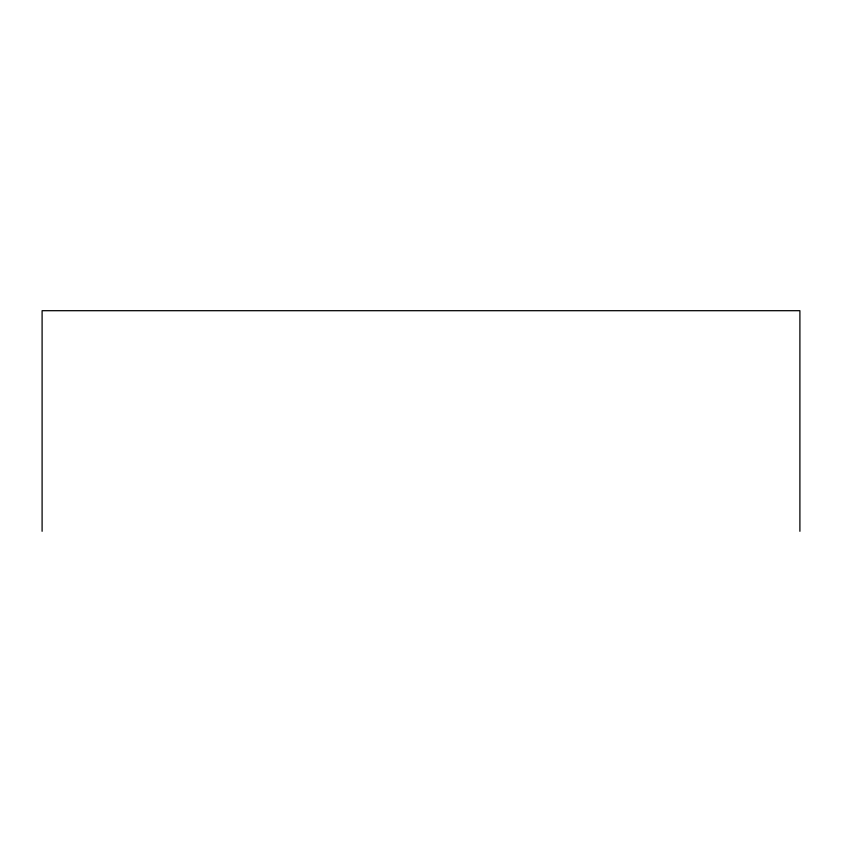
<?xml version="1.0" encoding="UTF-8"?>
<svg xmlns="http://www.w3.org/2000/svg" width="842" height="842" viewBox="0 0 842 842"><rect width="100%" height="100%" fill="white"/><g stroke="black" fill="none" stroke-linecap="round" stroke-linejoin="round"><path stroke-width="1.26" d="M799.9 531.302L799.9 310.698L42.1 310.698L42.1 531.302"/></g></svg>
